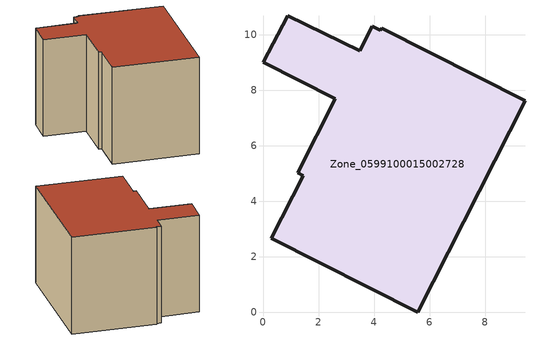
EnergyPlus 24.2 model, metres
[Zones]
Zone_0599100015002728
 floor ground (C_G): 9.44,7.63 5.57,0 0.29,2.67 1.45,4.93 1.26,5.03 2.61,7.7 0,9.02 0.9,10.7 3.49,9.43 3.94,10.31 4.23,10.16 4.28,10.25 z0.93
 wall outside (C_F): 2.61,7.7 1.26,5.03 1.45,4.93 0.29,2.67 5.57,0 9.44,7.63 4.28,10.25 4.23,10.16 3.94,10.31 3.49,9.43 0.9,10.7 0,9.02 2.61,7.7 z0.93:7.85
 roof outside (C_R): 3.94,10.31 3.49,9.43 0.9,10.7 0,9.02 2.61,7.7 1.26,5.03 1.45,4.93 0.29,2.67 5.57,0 9.44,7.63 4.28,10.25 4.23,10.16 z7.85
[BUILDING]
Pand.0599100015002728: North Axis=0; Terrain=City; Loads Convergence Tolerance Value=0.04; Temperature Convergence Tolerance Value=0.4; Solar Distribution=FullExterior; Maximum Number of Warmup Days=25; Minimum Number of Warmup Days=1
[Site:Location]
Rotterdam.The.Hague.AP_ZH_NLD Design_Conditions: Latitude=51.96; Longitude=4.45; Time Zone=1; Elevation=-4.5
[SITE:GROUNDTEMPERATURE:BUILDINGSURFACE]
18, 18, 18, 18, 18, 18, 18, 18, 18, 18, 18, 18
[MATERIAL] Thermal Absorptance=0.9; Solar Absorptance=0.7; Visible Absorptance=0.7
Name | Roughness | Thickness | Conductivity | Density | Specific Heat
G.TI.1946-1964 | MediumSmooth | 0.15 | 1 | 540 | 1210
F.TI.1946-1964 | Rough | 0.3 | 0.857143 | 1920 | 840
R.TI.1946-1964 | MediumRough | 0.2 | 0.277778 | 1500 | 1000
[CONSTRUCTION]
C_G: G.TI.1946-1964
C_F: F.TI.1946-1964
C_R: R.TI.1946-1964
[ZONE]
Zone_0599100015002728: Type=1; Multiplier=1; Ceiling Height=Autocalculate; Volume=Autocalculate; Floor Area=autocalculate; Part of Total Floor Area=Yes
[ZONEINFILTRATION:DESIGNFLOWRATE]
Infil_Zone_0599100015002728: Zone or ZoneList or Space or SpaceList=Zone_0599100015002728; Schedule=AlwaysOn; Design Flow Rate Calculation Method=Flow/Area; Flow Rate per Floor Area=0.003; Constant Term Coefficient=1; Temperature Term Coefficient=0; Velocity Term Coefficient=0; Velocity Squared Term Coefficient=0
[HVACTEMPLATE:ZONE:IDEALLOADSAIRSYSTEM]
Zone_0599100015002728: Maximum Heating Supply Air Temperature=50; Minimum Cooling Supply Air Temperature=13; Maximum Heating Supply Air Humidity Ratio=0.0156; Minimum Cooling Supply Air Humidity Ratio=0.0077; Heating Limit=NoLimit; Cooling Limit=NoLimit; Dehumidification Control Type=ConstantSensibleHeatRatio; Cooling Sensible Heat Ratio=0.7; Dehumidification Setpoint=60; Humidification Control Type=None; Humidification Setpoint=30; Outdoor Air Method=None; Outdoor Air Flow Rate per Person=0.00944; Outdoor Air Flow Rate per Zone Floor Area=0; Outdoor Air Flow Rate per Zone=0; Demand Controlled Ventilation Type=None; Outdoor Air Economizer Type=NoEconomizer; Heat Recovery Type=None; Sensible Heat Recovery Effectiveness=0.7; Latent Heat Recovery Effectiveness=0.65
[ZONECONTROL:THERMOSTAT]
ThermostatControl_Zone_0599100015002728: Zone or ZoneList=Zone_0599100015002728; Control Type Schedule=DualSetpointControlType; Control 1=Thermostat_Zone_0599100015002728; Temperature Difference Between Cutout And Setpoint=0
[THERMOSTATSETPOINT:DUALSETPOINT]
Thermostat_Zone_0599100015002728: Heating Setpoint Temperature Schedule=HeatingSetpoint_Zone_0599100015002728; Cooling Setpoint Temperature Schedule=CoolingSetpoint_Zone_0599100015002728
[SCHEDULE:COMPACT]
HeatingSetpoint_Zone_0599100015002728: Through: 12/31, For: AllDays, Until: 24:00, 21
CoolingSetpoint_Zone_0599100015002728: Through: 12/31, For: AllDays, Until: 24:00, 24
DualSetpointControlType: Through: 12/31, For: AllDays, Until: 24:00, 4
AlwaysOn: Through: 12/31, For: AllDays, Until: 24:00, 1
